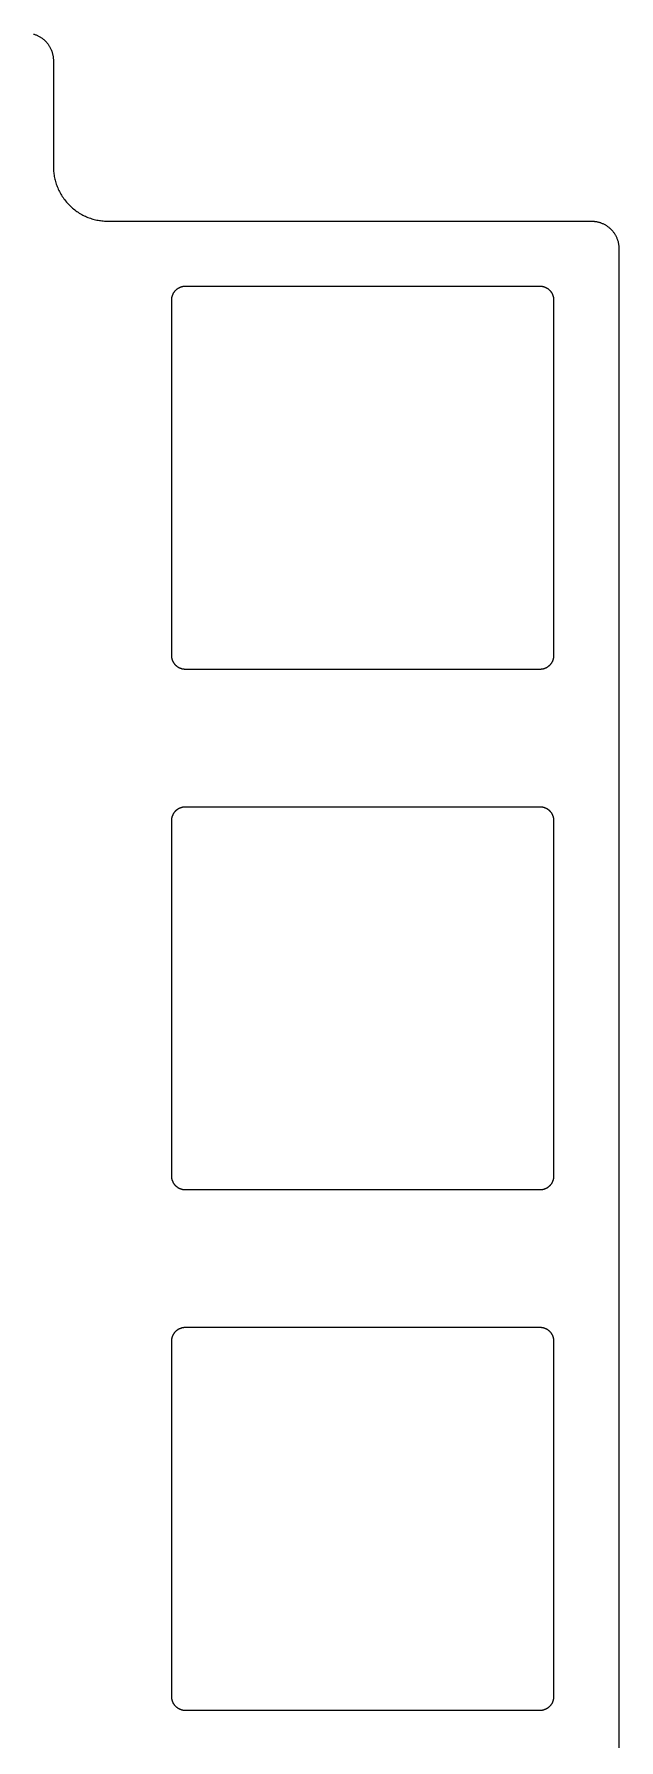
# Model space of a CAD drawing. Header units: millimetres. Extents: x -9 to 295, y -92 to 16.
# Drawn here: x 273.7 to 295.1, y -46.2 to 16.2 of the extents above; entities that cross this region are included whole.
import ezdxf

# ---------------------------------------------------------------- set-up
doc = ezdxf.new("R2010")
doc.units = ezdxf.units.MM
doc.layers.add('Layer 01', color=18, linetype='Continuous', true_color=0x000000)

msp = doc.modelspace()

# ---------------------------------------------------------------- linework, layer by layer
at = {"layer": 'Layer 01'}
msp.add_lwpolyline([(273.703, 16.236), (273.727, 16.229), (273.75, 16.221), (273.773, 16.213), (273.796, 16.204), (273.819, 16.194), (273.842, 16.184), (273.865, 16.174), (273.887, 16.162), (273.91, 16.15), (273.932, 16.138), (273.954, 16.125), (273.975, 16.111), (273.997, 16.097), (274.018, 16.082), (274.038, 16.066), (274.058, 16.05), (274.078, 16.034), (274.098, 16.017), (274.117, 15.999), (274.135, 15.981), (274.153, 15.963), (274.171, 15.944), (274.188, 15.924), (274.204, 15.904), (274.22, 15.884), (274.236, 15.864), (274.251, 15.843), (274.265, 15.821), (274.279, 15.8), (274.292, 15.778), (274.304, 15.756), (274.316, 15.733), (274.328, 15.711), (274.338, 15.688), (274.348, 15.665), (274.358, 15.642), (274.367, 15.619), (274.375, 15.596), (274.383, 15.573), (274.389, 15.549), (274.396, 15.526), (274.402, 15.503), (274.407, 15.479), (274.411, 15.456), (274.415, 15.433), (274.419, 15.41), (274.422, 15.387), (274.424, 15.364), (274.426, 15.341), (274.427, 15.319), (274.428, 15.296), (274.428, 15.274), (274.428, 11.39), (274.429, 11.346), (274.43, 11.301), (274.433, 11.256), (274.436, 11.21), (274.441, 11.165), (274.447, 11.119), (274.453, 11.072), (274.461, 11.026), (274.471, 10.98), (274.481, 10.933), (274.493, 10.886), (274.505, 10.84), (274.519, 10.793), (274.534, 10.747), (274.551, 10.7), (274.569, 10.654), (274.587, 10.608), (274.608, 10.562), (274.629, 10.517), (274.652, 10.471), (274.675, 10.427), (274.7, 10.383), (274.727, 10.339), (274.754, 10.296), (274.783, 10.253), (274.812, 10.211), (274.843, 10.17), (274.875, 10.129), (274.908, 10.09), (274.943, 10.051), (274.978, 10.013), (275.014, 9.976), (275.051, 9.94), (275.089, 9.905), (275.128, 9.87), (275.167, 9.837), (275.208, 9.805), (275.249, 9.774), (275.291, 9.745), (275.334, 9.716), (275.377, 9.689), (275.421, 9.662), (275.465, 9.637), (275.509, 9.613), (275.555, 9.591), (275.6, 9.569), (275.646, 9.549), (275.692, 9.53), (275.738, 9.513), (275.785, 9.496), (275.831, 9.481), (275.878, 9.467), (275.924, 9.454), (275.971, 9.443), (276.018, 9.433), (276.064, 9.423), (276.111, 9.415), (276.157, 9.409), (276.203, 9.403), (276.248, 9.398), (276.294, 9.395), (276.339, 9.392), (276.384, 9.391), (276.428, 9.39), (294.128, 9.39), (294.15, 9.39), (294.173, 9.389), (294.195, 9.388), (294.218, 9.386), (294.241, 9.384), (294.264, 9.381), (294.287, 9.377), (294.31, 9.373), (294.333, 9.369), (294.357, 9.364), (294.38, 9.358), (294.403, 9.351), (294.426, 9.344), (294.45, 9.337), (294.473, 9.329), (294.496, 9.32), (294.519, 9.31), (294.542, 9.3), (294.565, 9.29), (294.587, 9.278), (294.61, 9.266), (294.632, 9.254), (294.654, 9.241), (294.675, 9.227), (294.697, 9.213), (294.717, 9.198), (294.738, 9.182), (294.758, 9.166), (294.778, 9.15), (294.798, 9.133), (294.817, 9.115), (294.835, 9.097), (294.853, 9.079), (294.871, 9.06), (294.888, 9.04), (294.904, 9.02), (294.92, 9), (294.936, 8.979), (294.951, 8.959), (294.965, 8.937), (294.979, 8.916), (294.992, 8.894), (295.004, 8.872), (295.016, 8.849), (295.028, 8.827), (295.038, 8.804), (295.048, 8.781), (295.058, 8.758), (295.067, 8.735), (295.075, 8.712), (295.082, 8.689), (295.089, 8.665), (295.096, 8.642), (295.102, 8.619), (295.107, 8.595), (295.111, 8.572), (295.115, 8.549), (295.119, 8.526), (295.122, 8.503), (295.124, 8.48), (295.126, 8.457), (295.127, 8.435), (295.128, 8.412), (295.128, 8.39), (295.128, -84.59)], dxfattribs=at)
for points in [[(278.75, 6.5), (278.75, -6.5), (278.75, -6.511), (278.751, -6.522), (278.751, -6.534), (278.752, -6.545), (278.753, -6.556), (278.755, -6.568), (278.756, -6.579), (278.758, -6.591), (278.761, -6.603), (278.763, -6.614), (278.766, -6.626), (278.769, -6.638), (278.773, -6.649), (278.777, -6.661), (278.781, -6.673), (278.785, -6.684), (278.79, -6.696), (278.795, -6.707), (278.8, -6.718), (278.806, -6.73), (278.812, -6.741), (278.818, -6.752), (278.825, -6.763), (278.832, -6.774), (278.839, -6.784), (278.846, -6.795), (278.854, -6.805), (278.862, -6.815), (278.87, -6.825), (278.879, -6.835), (278.887, -6.844), (278.896, -6.854), (278.906, -6.863), (278.915, -6.871), (278.925, -6.88), (278.935, -6.888), (278.945, -6.896), (278.955, -6.904), (278.966, -6.911), (278.976, -6.919), (278.987, -6.925), (278.998, -6.932), (279.009, -6.938), (279.02, -6.944), (279.032, -6.95), (279.043, -6.955), (279.054, -6.96), (279.066, -6.965), (279.078, -6.969), (279.089, -6.973), (279.101, -6.977), (279.112, -6.981), (279.124, -6.984), (279.136, -6.987), (279.147, -6.989), (279.159, -6.992), (279.171, -6.994), (279.182, -6.995), (279.194, -6.997), (279.205, -6.998), (279.216, -6.999), (279.228, -7), (279.239, -7), (279.25, -7), (292.25, -7), (292.261, -7), (292.272, -7), (292.284, -6.999), (292.295, -6.998), (292.306, -6.997), (292.318, -6.995), (292.329, -6.994), (292.341, -6.992), (292.353, -6.989), (292.364, -6.987), (292.376, -6.984), (292.388, -6.981), (292.399, -6.977), (292.411, -6.973), (292.423, -6.969), (292.434, -6.965), (292.446, -6.96), (292.457, -6.955), (292.468, -6.95), (292.48, -6.944), (292.491, -6.938), (292.502, -6.932), (292.513, -6.925), (292.524, -6.919), (292.534, -6.911), (292.545, -6.904), (292.555, -6.896), (292.565, -6.888), (292.575, -6.88), (292.585, -6.871), (292.594, -6.863), (292.604, -6.854), (292.613, -6.844), (292.621, -6.835), (292.63, -6.825), (292.638, -6.815), (292.646, -6.805), (292.654, -6.795), (292.661, -6.784), (292.669, -6.774), (292.675, -6.763), (292.682, -6.752), (292.688, -6.741), (292.694, -6.73), (292.7, -6.718), (292.705, -6.707), (292.71, -6.696), (292.715, -6.684), (292.719, -6.673), (292.723, -6.661), (292.727, -6.649), (292.731, -6.638), (292.734, -6.626), (292.737, -6.614), (292.739, -6.603), (292.742, -6.591), (292.744, -6.579), (292.745, -6.568), (292.747, -6.556), (292.748, -6.545), (292.749, -6.534), (292.75, -6.522), (292.75, -6.511), (292.75, -6.5), (292.75, 6.5), (292.75, 6.511), (292.75, 6.522), (292.749, 6.534), (292.748, 6.545), (292.747, 6.556), (292.745, 6.568), (292.744, 6.579), (292.742, 6.591), (292.739, 6.603), (292.737, 6.614), (292.734, 6.626), (292.731, 6.638), (292.727, 6.649), (292.723, 6.661), (292.719, 6.672), (292.715, 6.684), (292.71, 6.696), (292.705, 6.707), (292.7, 6.718), (292.694, 6.73), (292.688, 6.741), (292.682, 6.752), (292.675, 6.763), (292.669, 6.774), (292.661, 6.784), (292.654, 6.795), (292.646, 6.805), (292.638, 6.815), (292.63, 6.825), (292.621, 6.835), (292.613, 6.844), (292.604, 6.854), (292.594, 6.863), (292.585, 6.871), (292.575, 6.88), (292.565, 6.888), (292.555, 6.896), (292.545, 6.904), (292.534, 6.911), (292.524, 6.918), (292.513, 6.925), (292.502, 6.932), (292.491, 6.938), (292.48, 6.944), (292.468, 6.95), (292.457, 6.955), (292.446, 6.96), (292.434, 6.965), (292.423, 6.969), (292.411, 6.973), (292.399, 6.977), (292.388, 6.981), (292.376, 6.984), (292.364, 6.987), (292.353, 6.989), (292.341, 6.992), (292.329, 6.994), (292.318, 6.995), (292.306, 6.997), (292.295, 6.998), (292.284, 6.999), (292.272, 6.999), (292.261, 7), (292.25, 7), (279.25, 7), (279.239, 7), (279.228, 6.999), (279.216, 6.999), (279.205, 6.998), (279.194, 6.997), (279.182, 6.995), (279.171, 6.994), (279.159, 6.992), (279.147, 6.989), (279.136, 6.987), (279.124, 6.984), (279.112, 6.981), (279.101, 6.977), (279.089, 6.973), (279.078, 6.969), (279.066, 6.965), (279.054, 6.96), (279.043, 6.955), (279.032, 6.95), (279.02, 6.944), (279.009, 6.938), (278.998, 6.932), (278.987, 6.925), (278.976, 6.918), (278.966, 6.911), (278.955, 6.904), (278.945, 6.896), (278.935, 6.888), (278.925, 6.88), (278.915, 6.871), (278.906, 6.863), (278.896, 6.854), (278.887, 6.844), (278.879, 6.835), (278.87, 6.825), (278.862, 6.815), (278.854, 6.805), (278.846, 6.795), (278.839, 6.784), (278.832, 6.774), (278.825, 6.763), (278.818, 6.752), (278.812, 6.741), (278.806, 6.73), (278.8, 6.718), (278.795, 6.707), (278.79, 6.696), (278.785, 6.684), (278.781, 6.672), (278.777, 6.661), (278.773, 6.649), (278.769, 6.638), (278.766, 6.626), (278.763, 6.614), (278.761, 6.603), (278.758, 6.591), (278.756, 6.579), (278.755, 6.568), (278.753, 6.556), (278.752, 6.545), (278.751, 6.534), (278.751, 6.522), (278.75, 6.511)], [(278.75, -12.55), (278.75, -25.55), (278.75, -25.561), (278.751, -25.572), (278.751, -25.584), (278.752, -25.595), (278.753, -25.606), (278.755, -25.618), (278.756, -25.629), (278.758, -25.641), (278.761, -25.653), (278.763, -25.664), (278.766, -25.676), (278.769, -25.688), (278.773, -25.699), (278.777, -25.711), (278.781, -25.722), (278.785, -25.734), (278.79, -25.746), (278.795, -25.757), (278.8, -25.768), (278.806, -25.78), (278.812, -25.791), (278.818, -25.802), (278.825, -25.813), (278.832, -25.824), (278.839, -25.834), (278.846, -25.845), (278.854, -25.855), (278.862, -25.865), (278.87, -25.875), (278.879, -25.885), (278.887, -25.894), (278.896, -25.904), (278.906, -25.913), (278.915, -25.921), (278.925, -25.93), (278.935, -25.938), (278.945, -25.946), (278.955, -25.954), (278.966, -25.961), (278.976, -25.968), (278.987, -25.975), (278.998, -25.982), (279.009, -25.988), (279.02, -25.994), (279.032, -26), (279.043, -26.005), (279.054, -26.01), (279.066, -26.015), (279.078, -26.019), (279.089, -26.023), (279.101, -26.027), (279.112, -26.031), (279.124, -26.034), (279.136, -26.037), (279.147, -26.039), (279.159, -26.042), (279.171, -26.044), (279.182, -26.045), (279.194, -26.047), (279.205, -26.048), (279.216, -26.049), (279.228, -26.049), (279.239, -26.05), (279.25, -26.05), (292.25, -26.05), (292.261, -26.05), (292.272, -26.049), (292.284, -26.049), (292.295, -26.048), (292.306, -26.047), (292.318, -26.045), (292.329, -26.044), (292.341, -26.042), (292.353, -26.039), (292.364, -26.037), (292.376, -26.034), (292.388, -26.031), (292.399, -26.027), (292.411, -26.023), (292.423, -26.019), (292.434, -26.015), (292.446, -26.01), (292.457, -26.005), (292.468, -26), (292.48, -25.994), (292.491, -25.988), (292.502, -25.982), (292.513, -25.975), (292.524, -25.968), (292.534, -25.961), (292.545, -25.954), (292.555, -25.946), (292.565, -25.938), (292.575, -25.93), (292.585, -25.921), (292.594, -25.913), (292.604, -25.904), (292.613, -25.894), (292.621, -25.885), (292.63, -25.875), (292.638, -25.865), (292.646, -25.855), (292.654, -25.845), (292.661, -25.834), (292.669, -25.824), (292.675, -25.813), (292.682, -25.802), (292.688, -25.791), (292.694, -25.78), (292.7, -25.768), (292.705, -25.757), (292.71, -25.746), (292.715, -25.734), (292.719, -25.722), (292.723, -25.711), (292.727, -25.699), (292.731, -25.688), (292.734, -25.676), (292.737, -25.664), (292.739, -25.653), (292.742, -25.641), (292.744, -25.629), (292.745, -25.618), (292.747, -25.606), (292.748, -25.595), (292.749, -25.584), (292.75, -25.572), (292.75, -25.561), (292.75, -25.55), (292.75, -12.55), (292.75, -12.539), (292.75, -12.528), (292.749, -12.516), (292.748, -12.505), (292.747, -12.494), (292.745, -12.482), (292.744, -12.471), (292.742, -12.459), (292.739, -12.447), (292.737, -12.436), (292.734, -12.424), (292.731, -12.412), (292.727, -12.401), (292.723, -12.389), (292.719, -12.378), (292.715, -12.366), (292.71, -12.354), (292.705, -12.343), (292.7, -12.332), (292.694, -12.32), (292.688, -12.309), (292.682, -12.298), (292.675, -12.287), (292.669, -12.276), (292.661, -12.266), (292.654, -12.255), (292.646, -12.245), (292.638, -12.235), (292.63, -12.225), (292.621, -12.215), (292.613, -12.206), (292.604, -12.196), (292.594, -12.187), (292.585, -12.179), (292.575, -12.17), (292.565, -12.162), (292.555, -12.154), (292.545, -12.146), (292.534, -12.139), (292.524, -12.131), (292.513, -12.125), (292.502, -12.118), (292.491, -12.112), (292.48, -12.106), (292.468, -12.1), (292.457, -12.095), (292.446, -12.09), (292.434, -12.085), (292.423, -12.081), (292.411, -12.077), (292.399, -12.073), (292.388, -12.069), (292.376, -12.066), (292.364, -12.063), (292.353, -12.061), (292.341, -12.058), (292.329, -12.056), (292.318, -12.055), (292.306, -12.053), (292.295, -12.052), (292.284, -12.051), (292.272, -12.05), (292.261, -12.05), (292.25, -12.05), (279.25, -12.05), (279.239, -12.05), (279.228, -12.05), (279.216, -12.051), (279.205, -12.052), (279.194, -12.053), (279.182, -12.055), (279.171, -12.056), (279.159, -12.058), (279.147, -12.061), (279.136, -12.063), (279.124, -12.066), (279.112, -12.069), (279.101, -12.073), (279.089, -12.077), (279.078, -12.081), (279.066, -12.085), (279.054, -12.09), (279.043, -12.095), (279.032, -12.1), (279.02, -12.106), (279.009, -12.112), (278.998, -12.118), (278.987, -12.125), (278.976, -12.131), (278.966, -12.139), (278.955, -12.146), (278.945, -12.154), (278.935, -12.162), (278.925, -12.17), (278.915, -12.179), (278.906, -12.187), (278.896, -12.196), (278.887, -12.206), (278.879, -12.215), (278.87, -12.225), (278.862, -12.235), (278.854, -12.245), (278.846, -12.255), (278.839, -12.266), (278.832, -12.276), (278.825, -12.287), (278.818, -12.298), (278.812, -12.309), (278.806, -12.32), (278.8, -12.332), (278.795, -12.343), (278.79, -12.354), (278.785, -12.366), (278.781, -12.378), (278.777, -12.389), (278.773, -12.401), (278.769, -12.412), (278.766, -12.424), (278.763, -12.436), (278.761, -12.447), (278.758, -12.459), (278.756, -12.471), (278.755, -12.482), (278.753, -12.494), (278.752, -12.505), (278.751, -12.516), (278.751, -12.528), (278.75, -12.539)], [(279.25, -31.1), (279.239, -31.1), (279.228, -31.101), (279.216, -31.101), (279.205, -31.102), (279.194, -31.103), (279.182, -31.105), (279.171, -31.106), (279.159, -31.108), (279.147, -31.111), (279.136, -31.113), (279.124, -31.116), (279.112, -31.119), (279.101, -31.123), (279.089, -31.127), (279.078, -31.131), (279.066, -31.135), (279.054, -31.14), (279.043, -31.145), (279.032, -31.15), (279.02, -31.156), (279.009, -31.162), (278.998, -31.168), (278.987, -31.175), (278.976, -31.182), (278.966, -31.189), (278.955, -31.196), (278.945, -31.204), (278.935, -31.212), (278.925, -31.22), (278.915, -31.229), (278.906, -31.237), (278.896, -31.246), (278.887, -31.256), (278.879, -31.265), (278.87, -31.275), (278.862, -31.285), (278.854, -31.295), (278.846, -31.305), (278.839, -31.316), (278.832, -31.326), (278.825, -31.337), (278.818, -31.348), (278.812, -31.359), (278.806, -31.37), (278.8, -31.382), (278.795, -31.393), (278.79, -31.404), (278.785, -31.416), (278.781, -31.428), (278.777, -31.439), (278.773, -31.451), (278.769, -31.462), (278.766, -31.474), (278.763, -31.486), (278.761, -31.497), (278.758, -31.509), (278.756, -31.521), (278.755, -31.532), (278.753, -31.544), (278.752, -31.555), (278.751, -31.566), (278.751, -31.578), (278.75, -31.589), (278.75, -31.6), (278.75, -44.6), (278.75, -44.611), (278.751, -44.622), (278.751, -44.634), (278.752, -44.645), (278.753, -44.656), (278.755, -44.668), (278.756, -44.679), (278.758, -44.691), (278.761, -44.703), (278.763, -44.714), (278.766, -44.726), (278.769, -44.738), (278.773, -44.749), (278.777, -44.761), (278.781, -44.772), (278.785, -44.784), (278.79, -44.796), (278.795, -44.807), (278.8, -44.818), (278.806, -44.83), (278.812, -44.841), (278.818, -44.852), (278.825, -44.863), (278.832, -44.874), (278.839, -44.884), (278.846, -44.895), (278.854, -44.905), (278.862, -44.915), (278.87, -44.925), (278.879, -44.935), (278.887, -44.944), (278.896, -44.954), (278.906, -44.963), (278.915, -44.971), (278.925, -44.98), (278.935, -44.988), (278.945, -44.996), (278.955, -45.004), (278.966, -45.011), (278.976, -45.019), (278.987, -45.025), (278.998, -45.032), (279.009, -45.038), (279.02, -45.044), (279.032, -45.05), (279.043, -45.055), (279.054, -45.06), (279.066, -45.065), (279.078, -45.069), (279.089, -45.073), (279.101, -45.077), (279.112, -45.081), (279.124, -45.084), (279.136, -45.087), (279.147, -45.089), (279.159, -45.092), (279.171, -45.094), (279.182, -45.095), (279.194, -45.097), (279.205, -45.098), (279.216, -45.099), (279.228, -45.1), (279.239, -45.1), (279.25, -45.1), (292.25, -45.1), (292.261, -45.1), (292.272, -45.1), (292.284, -45.099), (292.295, -45.098), (292.306, -45.097), (292.318, -45.095), (292.329, -45.094), (292.341, -45.092), (292.353, -45.089), (292.364, -45.087), (292.376, -45.084), (292.388, -45.081), (292.399, -45.077), (292.411, -45.073), (292.423, -45.069), (292.434, -45.065), (292.446, -45.06), (292.457, -45.055), (292.468, -45.05), (292.48, -45.044), (292.491, -45.038), (292.502, -45.032), (292.513, -45.025), (292.524, -45.019), (292.534, -45.011), (292.545, -45.004), (292.555, -44.996), (292.565, -44.988), (292.575, -44.98), (292.585, -44.971), (292.594, -44.963), (292.604, -44.954), (292.613, -44.944), (292.621, -44.935), (292.63, -44.925), (292.638, -44.915), (292.646, -44.905), (292.654, -44.895), (292.661, -44.884), (292.669, -44.874), (292.675, -44.863), (292.682, -44.852), (292.688, -44.841), (292.694, -44.83), (292.7, -44.818), (292.705, -44.807), (292.71, -44.796), (292.715, -44.784), (292.719, -44.772), (292.723, -44.761), (292.727, -44.749), (292.731, -44.738), (292.734, -44.726), (292.737, -44.714), (292.739, -44.703), (292.742, -44.691), (292.744, -44.679), (292.745, -44.668), (292.747, -44.656), (292.748, -44.645), (292.749, -44.634), (292.75, -44.622), (292.75, -44.611), (292.75, -44.6), (292.75, -31.6), (292.75, -31.589), (292.75, -31.578), (292.749, -31.566), (292.748, -31.555), (292.747, -31.544), (292.745, -31.532), (292.744, -31.521), (292.742, -31.509), (292.739, -31.497), (292.737, -31.486), (292.734, -31.474), (292.731, -31.462), (292.727, -31.451), (292.723, -31.439), (292.719, -31.428), (292.715, -31.416), (292.71, -31.404), (292.705, -31.393), (292.7, -31.382), (292.694, -31.37), (292.688, -31.359), (292.682, -31.348), (292.675, -31.337), (292.669, -31.326), (292.661, -31.316), (292.654, -31.305), (292.646, -31.295), (292.638, -31.285), (292.63, -31.275), (292.621, -31.265), (292.613, -31.256), (292.604, -31.246), (292.594, -31.237), (292.585, -31.229), (292.575, -31.22), (292.565, -31.212), (292.555, -31.204), (292.545, -31.196), (292.534, -31.189), (292.524, -31.182), (292.513, -31.175), (292.502, -31.168), (292.491, -31.162), (292.48, -31.156), (292.468, -31.15), (292.457, -31.145), (292.446, -31.14), (292.434, -31.135), (292.423, -31.131), (292.411, -31.127), (292.399, -31.123), (292.388, -31.119), (292.376, -31.116), (292.364, -31.113), (292.353, -31.111), (292.341, -31.108), (292.329, -31.106), (292.318, -31.105), (292.306, -31.103), (292.295, -31.102), (292.284, -31.101), (292.272, -31.101), (292.261, -31.1), (292.25, -31.1)]]:
    msp.add_lwpolyline(points, close=True, dxfattribs=at)

doc.saveas('drawing.dxf')
